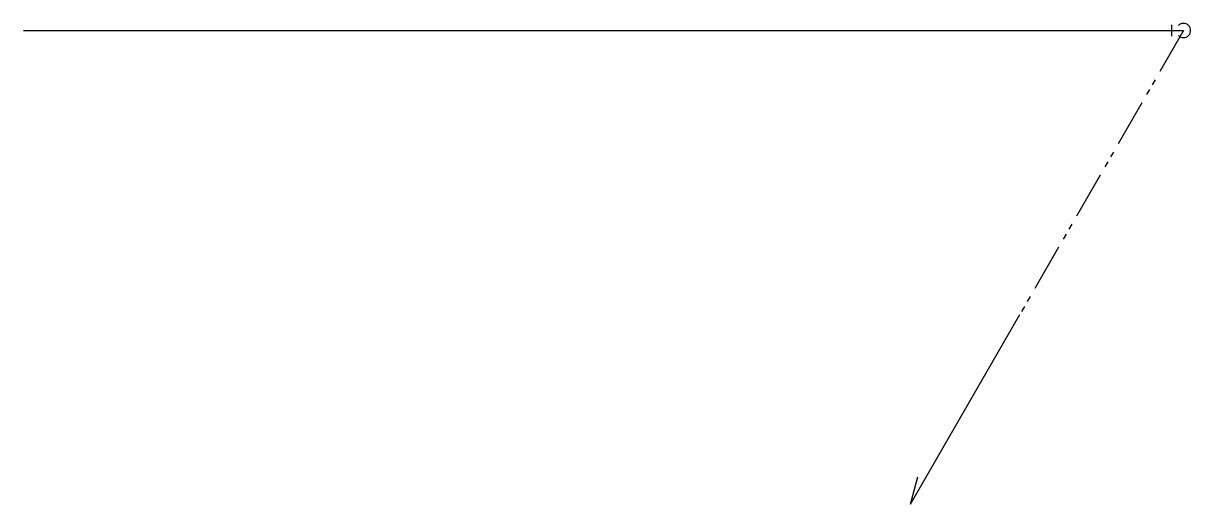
# Model space of a CAD drawing. Units: millimetres at full size, sheet at 1:100. Extents: x -15551 to -3231, y -8490 to -3415.
import ezdxf

# ---------------------------------------------------------------- set-up
doc = ezdxf.new("R2010")
doc.units = ezdxf.units.MM
doc.header["$LTSCALE"] = 100
doc.linetypes.add('DOUBLE_CHAIN1', pattern=[8.8, 5, -1, 0.6, -0.6, 0.6, -1])
doc.layers.add('0-0', color=7, linetype='Continuous')

msp = doc.modelspace()

# ---------------------------------------------------------------- linework, layer by layer
at = {"layer": '0-0'}
for p, q in [((-3431.1, -3549.8), (-3431.1, -3429.8)), ((-15551, -3489.8), (-3306.1, -3489.8)), ((-5038.2, -6489.8), (-6192.9, -8489.8)), ((-6115.2, -8200), (-6192.9, -8489.8))]:
    msp.add_line(p, q, dxfattribs=at)
at = {"layer": '0-0', "linetype": 'DOUBLE_CHAIN1'}
msp.add_line((-3306.1, -3489.8), (-5038.2, -6489.8), dxfattribs=at)
at = {"layer": '0-0'}
msp.add_arc((-3306.1, -3489.8), 75, 225, 135, dxfattribs=at)

doc.saveas('drawing.dxf')
